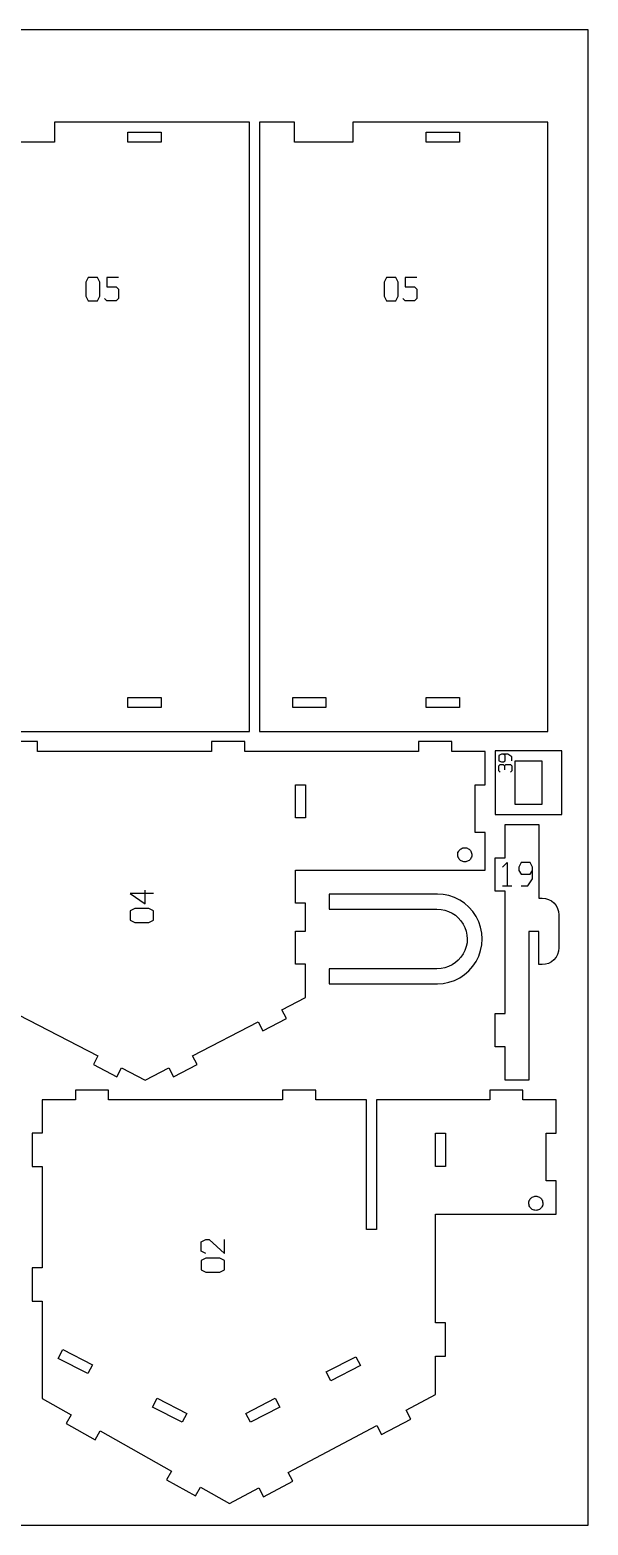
# Model space of a CAD drawing. Header units: millimetres. Extents: x 0 to 450, y 0 to 450.
# Drawn here: x 282 to 450, y 0 to 450 of the extents above; entities that cross this region are included whole.
import ezdxf

# ---------------------------------------------------------------- set-up
doc = ezdxf.new("R2010")
doc.units = ezdxf.units.MM
for name, color, linetype in [('CUT', 1, 'Continuous'), ('ENGRAVE', 5, 'Continuous'), ('SHEET', 8, 'Continuous')]:
    doc.layers.add(name, color=color, linetype=linetype)

msp = doc.modelspace()

# ---------------------------------------------------------------- linework, layer by layer
at = {"layer": 'CUT'}
for p, q in [((289.36, 422.19), (289.36, 416.18)), ((348.08, 422.19), (289.36, 422.19)), ((311.45, 416.18), (311.45, 419.19)), ((311.45, 419.19), (321.46, 419.19)), ((321.46, 419.19), (321.46, 416.18)), ((348.08, 238.83), (348.08, 422.19)), ((351.08, 422.19), (351.08, 238.83)), ((361.66, 422.19), (351.08, 422.19)), ((361.66, 416.18), (361.66, 422.19)), ((379.15, 422.19), (379.15, 416.18)), ((437.87, 422.19), (379.15, 422.19)), ((401.24, 416.18), (401.24, 419.19)), ((401.24, 419.19), (411.25, 419.19)), ((411.25, 419.19), (411.25, 416.18)), ((437.87, 238.83), (437.87, 422.19)), ((289.36, 416.18), (271.87, 416.18)), ((321.46, 416.18), (311.45, 416.18)), ((379.15, 416.18), (361.66, 416.18)), ((411.25, 416.18), (401.24, 416.18)), ((311.45, 246.07), (311.45, 249.07)), ((311.45, 249.07), (321.46, 249.07)), ((321.46, 249.07), (321.46, 246.07)), ((361.1, 246.07), (361.1, 249.07)), ((361.1, 249.07), (371.1, 249.07)), ((371.1, 249.07), (371.1, 246.07)), ((401.24, 246.07), (401.24, 249.07)), ((401.24, 249.07), (411.25, 249.07)), ((411.25, 249.07), (411.25, 246.07)), ((321.46, 246.07), (311.45, 246.07)), ((371.1, 246.07), (361.1, 246.07)), ((411.25, 246.07), (401.24, 246.07)), ((261.29, 238.83), (348.08, 238.83)), ((351.08, 238.83), (437.87, 238.83)), ((284.29, 235.83), (274.29, 235.83)), ((284.29, 232.83), (284.29, 235.83)), ((346.65, 235.83), (336.65, 235.83)), ((336.65, 235.83), (336.65, 232.83)), ((346.65, 232.83), (346.65, 235.83)), ((409.01, 235.83), (399, 235.83)), ((399, 235.83), (399, 232.83)), ((409.01, 232.83), (409.01, 235.83)), ((336.65, 232.83), (284.29, 232.83)), ((399, 232.83), (346.65, 232.83)), ((419.01, 232.83), (409.01, 232.83)), ((419.01, 222.82), (419.01, 232.83)), ((442.06, 233.02), (422.01, 233.02)), ((422.01, 233.02), (422.01, 213.84)), ((428.01, 230.01), (436.06, 230.01)), ((428.01, 216.84), (428.01, 230.01)), ((436.06, 230.01), (436.06, 216.84)), ((442.06, 213.84), (442.06, 233.02)), ((361.92, 222.82), (364.92, 222.82)), ((361.92, 212.82), (361.92, 222.82)), ((364.92, 222.82), (364.92, 212.82)), ((416.01, 222.82), (419.01, 222.82)), ((416.01, 208.47), (416.01, 222.82)), ((436.06, 216.84), (428.01, 216.84)), ((364.92, 212.82), (361.92, 212.82)), ((422.01, 213.84), (442.06, 213.84)), ((419.01, 208.47), (416.01, 208.47)), ((419.01, 197.16), (419.01, 208.47)), ((425.01, 210.84), (435.18, 210.84)), ((425.01, 200.84), (425.01, 210.84)), ((435.18, 210.84), (435.18, 188.69)), ((410.84, 202.29), (410.84, 202.56)), ((410.92, 202.56), (411.05, 202.8)), ((411.05, 202.8), (411.2, 203.03)), ((411.2, 203.03), (411.38, 203.24)), ((411.38, 203.24), (411.59, 203.43)), ((411.59, 203.43), (411.82, 203.58)), ((411.82, 203.58), (412.07, 203.7)), ((412.07, 203.7), (412.34, 203.79)), ((412.34, 203.79), (412.61, 203.85)), ((412.61, 203.85), (412.89, 203.87)), ((412.89, 203.87), (413.16, 203.85)), ((413.16, 203.85), (413.43, 203.79)), ((413.43, 203.79), (413.7, 203.7)), ((413.7, 203.7), (413.95, 203.58)), ((413.95, 203.58), (414.18, 203.43)), ((414.18, 203.43), (414.39, 203.24)), ((414.39, 203.24), (414.57, 203.03)), ((414.57, 203.03), (414.72, 202.8)), ((414.72, 202.8), (414.85, 202.56)), ((414.85, 202.56), (414.85, 202.29)), ((410.76, 201.74), (410.76, 202.02)), ((410.78, 202.02), (410.78, 202.29)), ((410.78, 201.47), (410.78, 201.74)), ((410.84, 201.19), (410.84, 201.47)), ((410.92, 200.93), (410.92, 201.19)), ((411.05, 200.68), (410.92, 200.93)), ((411.2, 200.45), (411.05, 200.68)), ((411.38, 200.24), (411.2, 200.45)), ((411.59, 200.06), (411.38, 200.24)), ((411.82, 199.91), (411.59, 200.06)), ((412.07, 199.78), (411.82, 199.91)), ((412.34, 199.69), (412.07, 199.78)), ((412.61, 199.64), (412.34, 199.69)), ((412.89, 199.62), (412.61, 199.64)), ((413.16, 199.64), (412.89, 199.62)), ((413.43, 199.69), (413.16, 199.64)), ((413.7, 199.78), (413.43, 199.69)), ((413.95, 199.91), (413.7, 199.78)), ((414.18, 200.06), (413.95, 199.91)), ((414.39, 200.24), (414.18, 200.06)), ((414.57, 200.45), (414.39, 200.24)), ((414.72, 200.68), (414.57, 200.45)), ((414.85, 200.93), (414.72, 200.68)), ((414.93, 202.29), (414.93, 202.02)), ((414.93, 201.19), (414.93, 200.93)), ((414.99, 202.02), (414.99, 201.74)), ((414.99, 201.47), (414.99, 201.19)), ((415.01, 201.74), (415.01, 201.47)), ((422.01, 200.84), (425.01, 200.84)), ((422.01, 190.84), (422.01, 200.84)), ((361.92, 197.16), (419.01, 197.16)), ((361.92, 187.16), (361.92, 197.16)), ((404.65, 189.92), (372.1, 189.92)), ((372.1, 189.92), (372.1, 185.39)), ((406.36, 189.81), (404.65, 189.92)), ((408.1, 189.47), (406.36, 189.81)), ((409.77, 188.9), (408.1, 189.47)), ((425.01, 190.84), (422.01, 190.84)), ((425.01, 153.94), (425.01, 190.84)), ((364.92, 187.16), (361.92, 187.16)), ((364.92, 178.78), (364.92, 187.16)), ((372.1, 185.39), (404.5, 185.39)), ((404.5, 185.39), (405.77, 185.31)), ((405.77, 185.31), (406.92, 185.08)), ((406.92, 185.08), (408.03, 184.7)), ((408.03, 184.7), (409.08, 184.18)), ((411.35, 188.12), (409.77, 188.9)), ((412.82, 187.13), (411.35, 188.12)), ((414.15, 185.97), (412.82, 187.13)), ((415.32, 184.64), (414.15, 185.97)), ((416.3, 183.17), (415.32, 184.64)), ((435.18, 188.69), (436.18, 188.69)), ((436.18, 188.69), (437.16, 188.59)), ((437.16, 188.59), (438.1, 188.31)), ((438.1, 188.31), (438.96, 187.85)), ((438.96, 187.85), (439.72, 187.23)), ((439.72, 187.23), (440.34, 186.47)), ((440.34, 186.47), (440.8, 185.6)), ((440.8, 185.6), (441.09, 184.67)), ((441.09, 184.67), (441.18, 183.69)), ((409.08, 184.18), (410.06, 183.53)), ((410.06, 183.53), (410.94, 182.76)), ((410.94, 182.76), (411.71, 181.88)), ((411.71, 181.88), (412.37, 180.9)), ((412.37, 180.9), (412.88, 179.85)), ((417.08, 181.59), (416.3, 183.17)), ((417.65, 179.91), (417.08, 181.59)), ((441.18, 183.69), (441.18, 173.69)), ((361.92, 178.78), (364.92, 178.78)), ((361.92, 168.78), (361.92, 178.78)), ((412.88, 179.85), (413.26, 178.74)), ((413.26, 178.74), (413.49, 177.59)), ((413.49, 177.59), (413.57, 176.42)), ((413.57, 176.42), (413.57, 175.25)), ((417.99, 178.18), (417.65, 179.91)), ((418.11, 176.42), (417.99, 178.18)), ((417.99, 174.65), (418.11, 176.42)), ((435.18, 178.69), (432.18, 178.69)), ((432.18, 178.69), (432.18, 133.94)), ((435.18, 168.69), (435.18, 178.69)), ((412.37, 171.93), (411.71, 170.96)), ((412.88, 172.98), (412.37, 171.93)), ((413.26, 174.09), (412.88, 172.98)), ((413.57, 175.25), (413.26, 174.09)), ((416.3, 169.66), (417.08, 171.25)), ((417.08, 171.25), (417.65, 172.92)), ((417.65, 172.92), (417.99, 174.65)), ((440.8, 171.77), (440.34, 170.91)), ((441.09, 172.71), (440.8, 171.77)), ((441.18, 173.69), (441.09, 172.71)), ((364.92, 168.78), (361.92, 168.78)), ((364.92, 158.78), (364.92, 168.78)), ((404.5, 167.44), (372.1, 167.44)), ((372.1, 167.44), (372.1, 162.91)), ((405.77, 167.52), (404.5, 167.44)), ((406.92, 167.75), (405.77, 167.52)), ((408.03, 168.13), (406.92, 167.75)), ((409.08, 168.65), (408.03, 168.13)), ((410.06, 169.3), (409.08, 168.65)), ((410.94, 170.07), (410.06, 169.3)), ((411.71, 170.96), (410.94, 170.07)), ((412.82, 165.7), (414.15, 166.86)), ((414.15, 166.86), (415.32, 168.19)), ((415.32, 168.19), (416.3, 169.66)), ((436.18, 168.69), (435.18, 168.69)), ((437.16, 168.78), (436.18, 168.69)), ((438.1, 169.07), (437.16, 168.78)), ((438.96, 169.53), (438.1, 169.07)), ((439.72, 170.15), (438.96, 169.53)), ((440.34, 170.91), (439.72, 170.15)), ((372.1, 162.91), (404.65, 162.91)), ((404.65, 162.91), (406.36, 163.02)), ((406.36, 163.02), (408.1, 163.37)), ((408.1, 163.37), (409.77, 163.93)), ((409.77, 163.93), (411.35, 164.71)), ((411.35, 164.71), (412.82, 165.7)), ((357.8, 155.11), (364.92, 158.78)), ((278.51, 153.6), (302.46, 141.27)), ((359.18, 152.45), (357.8, 155.11)), ((422.01, 153.94), (425.01, 153.94)), ((422.01, 143.94), (422.01, 153.94)), ((330.92, 141.27), (350.69, 151.45)), ((350.69, 151.45), (352.06, 148.78)), ((352.06, 148.78), (359.18, 152.45)), ((302.46, 141.27), (301.09, 138.6)), ((332.29, 138.6), (330.92, 141.27)), ((425.01, 143.94), (422.01, 143.94)), ((425.01, 133.94), (425.01, 143.94)), ((301.09, 138.6), (308.2, 134.94)), ((308.2, 134.94), (309.58, 137.6)), ((309.58, 137.6), (316.69, 133.94)), ((316.69, 133.94), (323.8, 137.6)), ((323.8, 137.6), (325.18, 134.94)), ((325.18, 134.94), (332.29, 138.6)), ((305.67, 130.94), (295.67, 130.94)), ((295.67, 130.94), (295.67, 127.94)), ((305.67, 127.94), (305.67, 130.94)), ((368.03, 130.94), (358.03, 130.94)), ((358.03, 130.94), (358.03, 127.94)), ((368.03, 127.94), (368.03, 130.94)), ((430.39, 130.94), (420.39, 130.94)), ((420.39, 130.94), (420.39, 127.94)), ((432.18, 133.94), (425.01, 133.94)), ((430.39, 127.94), (430.39, 130.94)), ((295.67, 127.94), (285.67, 127.94)), ((285.67, 127.94), (285.67, 117.94)), ((358.03, 127.94), (305.67, 127.94)), ((383.3, 127.94), (368.03, 127.94)), ((383.3, 89), (383.3, 127.94)), ((420.39, 127.94), (386.3, 127.94)), ((386.3, 127.94), (386.3, 89)), ((440.39, 127.94), (430.39, 127.94)), ((440.39, 117.94), (440.39, 127.94)), ((285.67, 117.94), (282.67, 117.94)), ((282.67, 117.94), (282.67, 107.93)), ((404.06, 117.94), (407.06, 117.94)), ((404.06, 107.93), (404.06, 117.94)), ((407.06, 117.94), (407.06, 107.93)), ((437.39, 117.94), (440.39, 117.94)), ((437.39, 103.58), (437.39, 117.94)), ((282.67, 107.93), (285.67, 107.93)), ((285.67, 107.93), (285.67, 77.42)), ((407.06, 107.93), (404.06, 107.93)), ((440.39, 103.58), (437.39, 103.58)), ((440.39, 93.58), (440.39, 103.58)), ((432.15, 96.86), (432.15, 97.13)), ((432.17, 97.13), (432.17, 97.41)), ((432.17, 96.58), (432.17, 96.86)), ((432.22, 97.41), (432.22, 97.67)), ((432.22, 96.31), (432.22, 96.58)), ((432.31, 97.67), (432.43, 97.92)), ((432.31, 96.04), (432.31, 96.31)), ((432.43, 95.8), (432.31, 96.04)), ((432.43, 97.92), (432.59, 98.15)), ((432.59, 95.56), (432.43, 95.8)), ((432.59, 98.15), (432.77, 98.36)), ((432.77, 95.36), (432.59, 95.56)), ((432.77, 98.36), (432.98, 98.54)), ((432.98, 95.17), (432.77, 95.36)), ((432.98, 98.54), (433.21, 98.69)), ((433.21, 95.02), (432.98, 95.17)), ((433.21, 98.69), (433.46, 98.82)), ((433.46, 94.9), (433.21, 95.02)), ((433.46, 98.82), (433.72, 98.91)), ((433.72, 94.81), (433.46, 94.9)), ((433.72, 98.91), (433.99, 98.96)), ((433.99, 94.75), (433.72, 94.81)), ((433.99, 98.96), (434.27, 98.98)), ((434.27, 94.73), (433.99, 94.75)), ((434.27, 98.98), (434.55, 98.96)), ((434.55, 94.75), (434.27, 94.73)), ((434.55, 98.96), (434.82, 98.91)), ((434.82, 94.81), (434.55, 94.75)), ((434.82, 98.91), (435.08, 98.82)), ((435.08, 94.9), (434.82, 94.81)), ((435.08, 98.82), (435.33, 98.69)), ((435.33, 95.02), (435.08, 94.9)), ((435.33, 98.69), (435.56, 98.54)), ((435.56, 95.17), (435.33, 95.02)), ((435.56, 98.54), (435.77, 98.36)), ((435.77, 95.36), (435.56, 95.17)), ((435.77, 98.36), (435.95, 98.15)), ((435.95, 95.56), (435.77, 95.36)), ((435.95, 98.15), (436.11, 97.92)), ((436.11, 95.8), (435.95, 95.56)), ((436.11, 97.92), (436.23, 97.67)), ((436.23, 96.04), (436.11, 95.8)), ((436.23, 97.67), (436.23, 97.41)), ((436.32, 97.41), (436.32, 97.13)), ((436.32, 96.31), (436.32, 96.04)), ((436.37, 97.13), (436.37, 96.86)), ((436.37, 96.58), (436.37, 96.31)), ((436.39, 96.86), (436.39, 96.58)), ((404.06, 93.58), (440.39, 93.58)), ((404.06, 60.86), (404.06, 93.58)), ((386.3, 89), (383.3, 89)), ((285.67, 77.42), (282.67, 77.42)), ((282.67, 77.42), (282.67, 67.41)), ((282.67, 67.41), (285.67, 67.41)), ((285.67, 67.41), (285.67, 38.11)), ((407.06, 60.86), (404.06, 60.86)), ((407.06, 50.86), (407.06, 60.86)), ((290.52, 50.17), (291.9, 52.83)), ((299.41, 45.59), (290.52, 50.17)), ((291.9, 52.83), (300.79, 48.25)), ((371.18, 46.1), (380.08, 50.68)), ((380.08, 50.68), (381.45, 48.02)), ((404.06, 50.86), (407.06, 50.86)), ((404.06, 39.28), (404.06, 50.86)), ((300.79, 48.25), (299.41, 45.59)), ((372.56, 43.44), (371.18, 46.1)), ((381.45, 48.02), (372.56, 43.44)), ((285.67, 38.11), (294.4, 33.21)), ((318.92, 35.54), (320.29, 38.21)), ((320.29, 38.21), (329.18, 33.63)), ((346.97, 33.63), (355.86, 38.21)), ((355.86, 38.21), (357.23, 35.54)), ((395.22, 34.6), (404.06, 39.28)), ((294.4, 33.21), (292.93, 30.6)), ((327.81, 30.96), (318.92, 35.54)), ((329.18, 33.63), (327.81, 30.96)), ((348.34, 30.96), (346.97, 33.63)), ((357.23, 35.54), (348.34, 30.96)), ((387.8, 27.24), (396.64, 31.91)), ((396.64, 31.91), (395.22, 34.6)), ((292.93, 30.6), (301.65, 25.7)), ((301.65, 25.7), (303.12, 28.32)), ((303.12, 28.32), (324.59, 16.28)), ((359.72, 15.85), (386.38, 29.93)), ((386.38, 29.93), (387.8, 27.24)), ((324.59, 16.28), (323.12, 13.67)), ((323.12, 13.67), (331.85, 8.77)), ((361.13, 13.19), (359.72, 15.85)), ((331.85, 8.77), (333.31, 11.39)), ((333.31, 11.39), (342.04, 6.5)), ((342.04, 6.5), (350.88, 11.17)), ((350.88, 11.17), (352.28, 8.52)), ((352.28, 8.52), (361.13, 13.19))]:
    msp.add_line(p, q, dxfattribs=at)
at = {"layer": 'ENGRAVE'}
for p, q in [((299.54, 375.46), (298.84, 374.06)), ((298.84, 374.06), (298.84, 369.86)), ((302.34, 375.46), (299.54, 375.46)), ((303.04, 374.06), (302.34, 375.46)), ((303.04, 369.86), (303.04, 374.06)), ((308.64, 375.46), (305.14, 375.46)), ((305.14, 375.46), (305.14, 372.66)), ((389.33, 375.46), (388.63, 374.06)), ((388.63, 374.06), (388.63, 369.86)), ((392.13, 375.46), (389.33, 375.46)), ((392.83, 374.06), (392.13, 375.46)), ((392.83, 369.86), (392.83, 374.06)), ((398.43, 375.46), (394.93, 375.46)), ((394.93, 375.46), (394.93, 372.66)), ((298.84, 369.86), (299.54, 368.46)), ((302.34, 368.46), (303.04, 369.86)), ((305.14, 368.46), (304.44, 369.16)), ((305.14, 372.66), (307.94, 372.66)), ((307.94, 372.66), (308.64, 371.96)), ((308.64, 369.16), (307.94, 368.46)), ((308.64, 371.96), (308.64, 369.16)), ((388.63, 369.86), (389.33, 368.46)), ((392.13, 368.46), (392.83, 369.86)), ((394.93, 368.46), (394.23, 369.16)), ((394.93, 372.66), (397.73, 372.66)), ((397.73, 372.66), (398.43, 371.96)), ((398.43, 369.16), (397.73, 368.46)), ((398.43, 371.96), (398.43, 369.16)), ((299.54, 368.46), (302.34, 368.46)), ((307.94, 368.46), (305.14, 368.46)), ((389.33, 368.46), (392.13, 368.46)), ((397.73, 368.46), (394.93, 368.46)), ((423.91, 231.99), (423.13, 231.61)), ((423.13, 231.61), (423.13, 230.06)), ((423.13, 230.06), (423.91, 229.67)), ((425.85, 231.99), (423.91, 231.99)), ((423.91, 229.67), (424.49, 229.67)), ((425.07, 231.61), (424.49, 231.99)), ((424.49, 229.67), (425.07, 230.06)), ((425.07, 230.06), (425.07, 231.61)), ((427.01, 231.22), (425.85, 231.99)), ((427.01, 230.06), (427.01, 231.22)), ((423.13, 228.51), (423.52, 228.89)), ((423.13, 226.96), (423.13, 228.51)), ((423.52, 226.57), (423.13, 226.96)), ((423.52, 228.89), (424.45, 228.89)), ((424.45, 228.89), (424.84, 228.51)), ((424.84, 228.51), (425.23, 228.89)), ((424.84, 228.51), (424.84, 227.34)), ((425.23, 228.89), (426.62, 228.89)), ((426.62, 228.89), (427.01, 228.51)), ((427.01, 226.96), (426.62, 226.57)), ((427.01, 228.51), (427.01, 226.96)), ((424.21, 198.03), (425.61, 199.43)), ((425.61, 199.43), (425.61, 192.43)), ((429.81, 199.43), (429.11, 198.03)), ((429.11, 198.03), (429.11, 196.98)), ((432.61, 199.43), (429.81, 199.43)), ((433.31, 198.03), (432.61, 199.43)), ((433.31, 194.53), (433.31, 198.03)), ((429.11, 196.98), (429.81, 195.93)), ((429.81, 195.93), (432.61, 195.93)), ((431.91, 192.43), (433.31, 194.53)), ((432.61, 195.93), (433.31, 196.98)), ((319.18, 190.08), (312.18, 190.08)), ((312.18, 190.08), (316.73, 186.93)), ((316.73, 186.93), (316.73, 191.13)), ((424.21, 192.43), (427.01, 192.43)), ((429.81, 192.43), (431.91, 192.43)), ((313.58, 185.53), (312.18, 184.83)), ((312.18, 184.83), (312.18, 182.03)), ((317.78, 185.53), (313.58, 185.53)), ((319.18, 184.83), (317.78, 185.53)), ((319.18, 182.03), (319.18, 184.83)), ((312.18, 182.03), (313.58, 181.33)), ((313.58, 181.33), (317.78, 181.33)), ((317.78, 181.33), (319.18, 182.03)), ((333.56, 85.25), (334.96, 85.95)), ((334.96, 85.95), (335.94, 85.95)), ((335.94, 85.95), (340.56, 81.75)), ((340.56, 81.75), (340.56, 85.95)), ((333.56, 82.45), (333.56, 85.25)), ((334.96, 81.75), (333.56, 82.45)), ((334.96, 80.35), (333.56, 79.65)), ((333.56, 79.65), (333.56, 76.85)), ((333.56, 76.85), (334.96, 76.15)), ((339.16, 80.35), (334.96, 80.35)), ((340.56, 79.65), (339.16, 80.35)), ((339.16, 76.15), (340.56, 76.85)), ((340.56, 76.85), (340.56, 79.65)), ((334.96, 76.15), (339.16, 76.15))]:
    msp.add_line(p, q, dxfattribs=at)
at = {"layer": 'SHEET'}
for p, q in [((450, 450), (0, 450)), ((450, 0), (450, 450)), ((0, 0), (450, 0))]:
    msp.add_line(p, q, dxfattribs=at)

doc.saveas('drawing.dxf')
